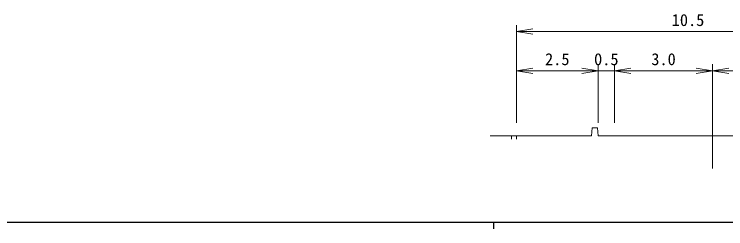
# Model space of a CAD drawing. Units: millimetres on the paper, enlarged 1000 times, with parts at other scales. Extents: x 40000 to 680000, y 20000 to 380000.
# Drawn here: x 94704 to 203549, y 204000 to 236883 of the extents above; entities that cross this region are included whole.
import ezdxf
from ezdxf.enums import TextEntityAlignment as Align

# ---------------------------------------------------------------- set-up
doc = ezdxf.new("R2010")
doc.units = ezdxf.units.MM
doc.header["$LTSCALE"] = 1000
doc.linetypes.add('CHAIN', pattern=[18.5, 12, -1.5, 3.5, -1.5])
for name, color, linetype, lineweight in [('M-BGD', 7, 'Continuous', 13), ('M-BMK', 2, 'Continuous', 13), ('M-TTL-BAND', 7, 'Continuous', 25)]:
    doc.layers.add(name, color=color, linetype=linetype, lineweight=lineweight)
doc.styles.add('ＭＳ ゴシック', font='')
doc.styles.get('ＭＳ ゴシック').set_extended_font_data('MS Gothic')

# ---------------------------------------------------------------- blocks, each defined once
blk = doc.blocks.new('open_arrow')
at = {"color": 0, "linetype": 'Continuous', "lineweight": -2}
blk.add_lwpolyline([(7.5, 1.25), (0, 0), (7.5, -1.25)], dxfattribs=at)

msp = doc.modelspace()

# ---------------------------------------------------------------- linework, layer by layer
at = {"layer": 'M-BGD'}
for p, q in [((171526, 220223), (171526, 235223)), ((171526, 234223), (224026, 234223)), ((184026, 220223), (184026, 229223)), ((186526, 220223), (186526, 229223)), ((201526, 223223), (201526, 229223)), ((171526, 228223), (184026, 228223)), ((184026, 228223), (186526, 228223)), ((186526, 228223), (201526, 228223)), ((201526, 228223), (216526, 228223)), ((183126, 219473), (183026, 218223)), ((183126, 219473), (183926, 219473)), ((183926, 219473), (184026, 218223)), ((167526, 218223), (170776, 218223)), ((170776, 218223), (171526, 218223)), ((170776, 218223), (170776, 217723)), ((171526, 218223), (183026, 218223)), ((171526, 218223), (171526, 217723))]:
    msp.add_line(p, q, dxfattribs=at)
msp.add_lwpolyline([(184026, 218223), (186526, 218223), (201526, 218223), (216526, 218223), (221526, 218223), (224026, 218223), (226526, 218223)], dxfattribs=at)
at = {"layer": 'M-BMK', "linetype": 'CHAIN'}
msp.add_line((201526, 223223), (201526, 213223), dxfattribs=at)
at = {"layer": 'M-TTL-BAND'}
for p, q in [((40000, 205000), (579000, 205000)), ((168000, 205000), (168000, 204000))]:
    msp.add_line(p, q, dxfattribs=at)

# ---------------------------------------------------------------- block references
at = {"layer": 'M-BGD', "xscale": 333, "yscale": 333}
for p in [(171526, 234223), (171526, 228223), (186526, 228223), (201526, 228223)]:
    msp.add_blockref('open_arrow', p, dxfattribs=at)
at = {"layer": 'M-BGD', "xscale": 333, "yscale": 333, "rotation": 180}
for p in [(184026, 228223), (201526, 228223)]:
    msp.add_blockref('open_arrow', p, dxfattribs=at)

# ---------------------------------------------------------------- texts
at = {"layer": 'M-BGD', "style": 'ＭＳ ゴシック'}
for s, p in [('10.5', (197776, 234523)), ('2.5', (177776, 228523)), ('0.5', (185276, 228523)), ('3.0', (194026, 228523))]:
    msp.add_text(s, height=1833, dxfattribs=at).set_placement(p, align=Align.BOTTOM_CENTER)

doc.saveas('drawing.dxf')
